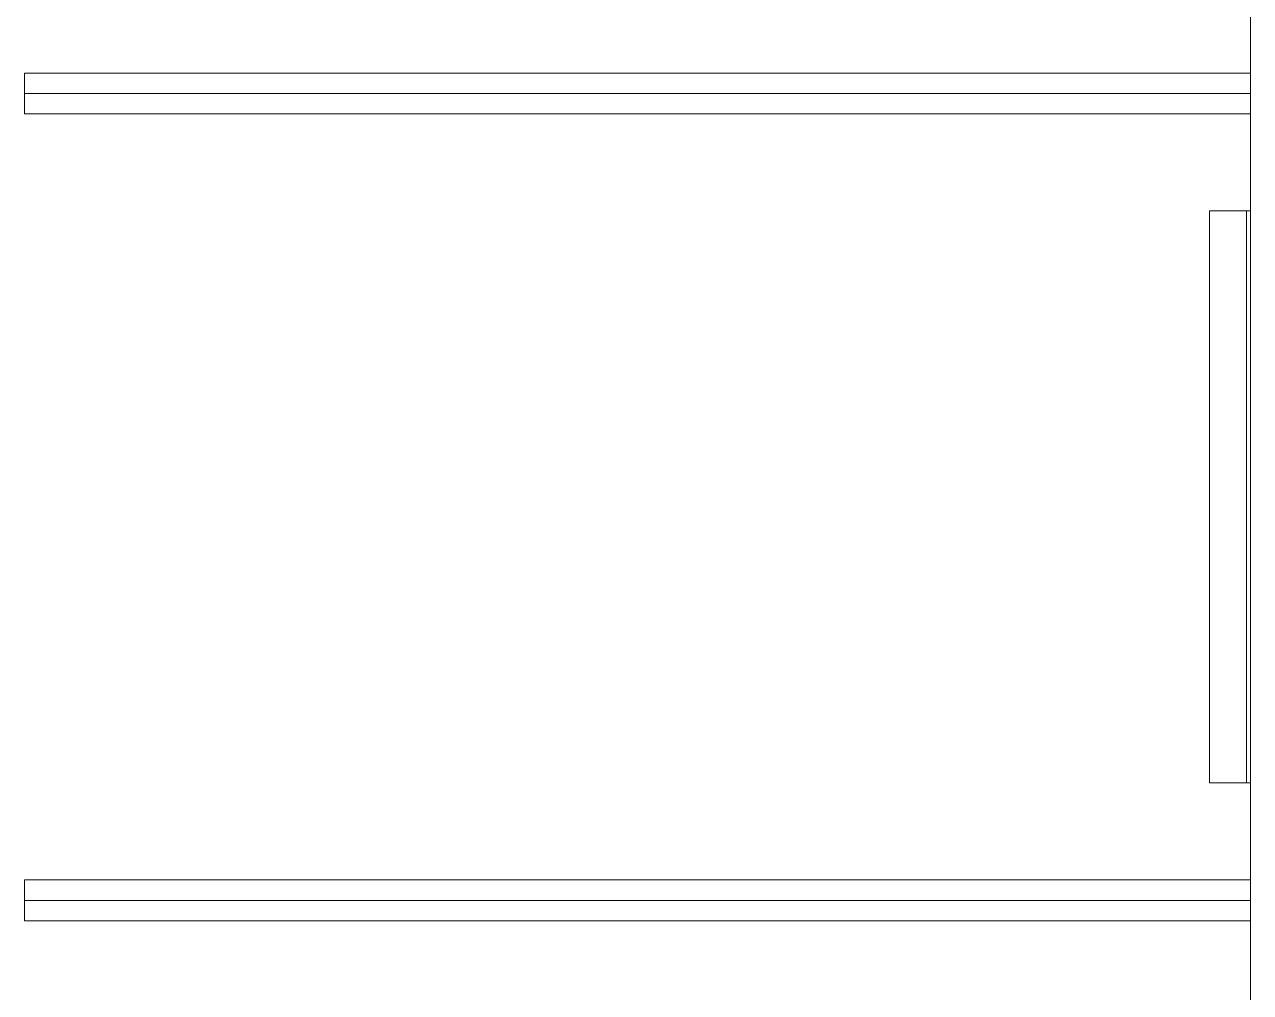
# Model space of a CAD drawing. Header units: millimetres. Extents: x -677815 to 476396, y -125373 to 39000.
# Drawn here: x 147720 to 150720, y 1800 to 4169 of the extents above; entities that cross this region are included whole.
import ezdxf

# ---------------------------------------------------------------- set-up
doc = ezdxf.new("R2010")
doc.units = ezdxf.units.MM
doc.layers.add('AM_BOR', color=4, linetype='Continuous', lineweight=25)
doc.layers.add('Xref building Toll$0$C-PRKG', color=70, linetype='Continuous', lineweight=9)

# ---------------------------------------------------------------- blocks, each defined once
blk = doc.blocks.new('Xref building Toll$0$_SBAMHE2-3000X1975 Parking 90_1 - MHE2-1684293-MASTER GROUND FLOOR')
at = {"layer": 'Xref building Toll$0$C-PRKG'}
for p, q in [((2012.5, 3000), (1912.5, 3000)), ((1912.5, 3000), (1912.5, 0)), ((1912.5, 0), (1912.5, 3000)), ((1912.5, 3000), (2012.5, 3000)), ((1912.5, 3000), (1912.5, 3000)), ((2012.5, 3000), (1912.5, 3000)), ((1912.5, 3000), (1912.5, 0)), ((1912.5, 0), (1912.5, 3000)), ((1912.5, 3000), (2012.5, 3000)), ((1912.5, 3000), (1912.5, 3000)), ((1962.5, 0), (1962.5, 3000)), ((2012.5, 0), (2012.5, 3000)), ((2012.5, 3000), (2012.5, 0)), ((2012.5, 3000), (2012.5, 3000)), ((2012.5, 0), (2012.5, 3000)), ((2012.5, 3000), (2012.5, 0)), ((2012.5, 3000), (2012.5, 3000)), ((3987.5, 3000), (3887.5, 3000)), ((3887.5, 3000), (3887.5, 0)), ((3887.5, 0), (3887.5, 3000)), ((3887.5, 3000), (3987.5, 3000)), ((3887.5, 3000), (3887.5, 3000)), ((3987.5, 3000), (3887.5, 3000)), ((3887.5, 3000), (3887.5, 0)), ((3887.5, 0), (3887.5, 3000)), ((3887.5, 3000), (3987.5, 3000)), ((3887.5, 3000), (3887.5, 3000)), ((3937.5, 0), (3937.5, 3000)), ((3937.5, 0), (3937.5, 3000)), ((3987.5, 0), (3987.5, 3000)), ((3987.5, 3000), (3987.5, 0)), ((3987.5, 3000), (3987.5, 3000)), ((3987.5, 0), (3987.5, 3000)), ((3987.5, 3000), (3987.5, 0)), ((3987.5, 3000), (3987.5, 3000)), ((1962.5, 0), (1962.5, 3000)), ((3650, 100), (2250, 100)), ((2250, 100), (2250, 0)), ((2250, 100), (2250, 95)), ((2250, 100), (2250, 100)), ((3650, 100), (2250, 100)), ((2250, 17.5), (2250, 95)), ((3650, 100), (3650, 100)), ((3650, 95), (3650, 100)), ((3650, 0), (3650, 100)), ((3650, 95), (3650, 17.5)), ((1912.5, 0), (2012.5, 0)), ((2012.5, 0), (1912.5, 0)), ((1912.5, 0), (1912.5, 0)), ((1962.5, 0), (3937.5, 0)), ((2012.5, 0), (2012.5, 0)), ((2250, 9.5), (2250, 17.5)), ((2250, 9.5), (3650, 9.5)), ((3650, 9.5), (2250, 9.5)), ((2250, 4.5), (2250, 9.5)), ((2250, 9.5), (2250, 9.5)), ((2250, 0), (2250, 4.5)), ((2250, 0), (2250, 0)), ((2250, 0), (3650, 0)), ((2250, 0), (3650, 0)), ((3650, 17.5), (3650, 9.5)), ((3650, 9.5), (3650, 9.5)), ((3650, 9.5), (3650, 4.5)), ((3650, 4.5), (3650, 0)), ((3650, 0), (3650, 0)), ((3887.5, 0), (3987.5, 0)), ((3987.5, 0), (3887.5, 0)), ((3887.5, 0), (3887.5, 0)), ((3937.5, 0), (5912.5, 0)), ((3987.5, 0), (3987.5, 0)), ((-12.5, 0), (1962.5, 0)), ((1912.5, 0), (2012.5, 0)), ((2012.5, 0), (1912.5, 0)), ((1912.5, 0), (1912.5, 0)), ((2012.5, 0), (2012.5, 0)), ((3887.5, 0), (3987.5, 0)), ((3987.5, 0), (3887.5, 0)), ((3887.5, 0), (3887.5, 0)), ((3987.5, 0), (3987.5, 0))]:
    blk.add_line(p, q, dxfattribs=at)
blk = doc.blocks.new('Xref building Toll$0$building block 28092016')
at = {"layer": 'Xref building Toll$0$C-PRKG', "rotation": 90}
blk.add_blockref('Xref building Toll$0$_SBAMHE2-3000X1975 Parking 90_1 - MHE2-1684293-MASTER GROUND FLOOR', (873269.6, -671437), dxfattribs=at)
blk = doc.blocks.new('Xref building Toll')
blk.add_blockref('Xref building Toll$0$building block 28092016', (-722549.6, 671499.5))

msp = doc.modelspace()

# ---------------------------------------------------------------- block references
at = {"layer": 'AM_BOR'}
msp.add_blockref('Xref building Toll', (0, 0), dxfattribs=at)

doc.saveas('drawing.dxf')
